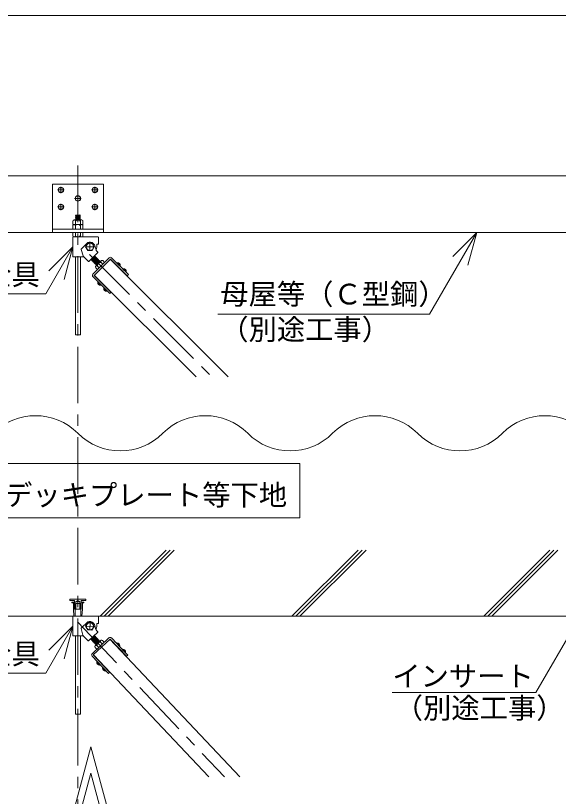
# Model space of a CAD drawing. Units: millimetres at full size, sheet at 1:20; details may follow other scales. Extents: x -4155 to 4045, y -2866 to 2834.
# Drawn here: x 711 to 1670, y -1286 to 94 of the extents above; entities that cross this region are included whole.
import ezdxf
from ezdxf.enums import TextEntityAlignment as Align

# ---------------------------------------------------------------- set-up
doc = ezdxf.new("R2010")
doc.units = ezdxf.units.MM
doc.header["$LTSCALE"] = 20
doc.linetypes.add('CHAIN1', pattern=[8, 5, -1, 1, -1])
for name, color, linetype, lineweight in [('1-0_断面', 7, 'Continuous', 9), ('1-1_寸法', 7, 'Continuous', 9), ('1-2_文字', 7, 'Continuous', 9), ('F-1_レイアウト', 7, 'Continuous', 9)]:
    doc.layers.add(name, color=color, linetype=linetype, lineweight=lineweight)
doc.styles.add('ＭＳ ゴシック', font='')
doc.styles.get('ＭＳ ゴシック').set_extended_font_data('MS Gothic')

msp = doc.modelspace()

# ---------------------------------------------------------------- linework, layer by layer
at = {"layer": '1-0_断面', "color": 4, "linetype": 'CHAIN1'}
for p, q in [((821.26, -171.38), (821.26, -2065.23)), ((841.93, -328.54), (1058.21, -544.82)), ((820.78, -977.46), (1080.22, -1251.49))]:
    msp.add_line(p, q, dxfattribs=at)
at = {"layer": '1-0_断面'}
for p, q in [((-269.22, -189.42), (3772.19, -189.42)), ((776.26, -204.42), (866.26, -204.42)), ((866.26, -204.42), (866.26, -289.42)), ((785.5, -214.42), (797.02, -214.42)), ((791.26, -208.66), (791.26, -220.18)), ((845.5, -214.42), (857.02, -214.42)), ((851.26, -208.66), (851.26, -220.18)), ((815.5, -229.42), (827.02, -229.42)), ((821.26, -223.66), (821.26, -235.18)), ((785.5, -244.42), (797.02, -244.42)), ((791.26, -238.66), (791.26, -250.18)), ((845.5, -244.42), (857.02, -244.42)), ((851.26, -238.66), (851.26, -250.18)), ((816.76, -259.45), (817.56, -259.97)), ((816.76, -260.6), (817.56, -261.12)), ((816.76, -261.75), (817.56, -262.27)), ((824.96, -258.52), (817.56, -258.82)), ((824.96, -259.67), (817.56, -259.97)), ((824.96, -260.82), (817.56, -261.12)), ((824.96, -261.97), (817.56, -262.27)), ((825.76, -259.09), (824.96, -258.52)), ((825.76, -259.09), (824.96, -259.67)), ((825.76, -260.24), (824.96, -259.67)), ((825.76, -260.24), (824.96, -260.82)), ((825.76, -261.39), (824.96, -260.82)), ((825.76, -261.39), (824.96, -261.97)), ((825.76, -262.54), (824.96, -261.97)), ((812.26, -269.45), (812.26, -275.42)), ((812.26, -275.42), (814.51, -275.42)), ((814.51, -267.42), (828.01, -267.42)), ((814.51, -275.42), (828.01, -275.42)), ((816.76, -262.9), (817.56, -263.42)), ((816.76, -264.05), (817.56, -264.57)), ((816.76, -265.2), (817.56, -265.72)), ((816.76, -266.35), (817.56, -266.87)), ((816.76, -269.92), (816.76, -275.42)), ((816.86, -267.42), (817.56, -266.87)), ((824.96, -263.12), (817.56, -263.42)), ((824.96, -264.27), (817.56, -264.57)), ((824.96, -265.42), (817.56, -265.72)), ((824.96, -266.57), (817.56, -266.87)), ((825.76, -267.14), (818.79, -267.42)), ((825.76, -262.54), (824.96, -263.12)), ((825.76, -263.69), (824.96, -263.12)), ((825.76, -263.69), (824.96, -264.27)), ((825.76, -264.84), (824.96, -264.27)), ((825.76, -264.84), (824.96, -265.42)), ((825.76, -265.99), (824.96, -265.42)), ((825.76, -265.99), (824.96, -266.57)), ((825.76, -267.14), (824.96, -266.57)), ((825.76, -267.14), (825.36, -267.42)), ((825.76, -269.92), (825.76, -275.42)), ((828.01, -275.42), (830.26, -275.42)), ((830.26, -269.45), (830.26, -275.42)), ((-269.22, -289.42), (3772.19, -289.42)), ((776.26, -283.42), (866.26, -283.42)), ((812.26, -277.45), (812.26, -283.42)), ((812.26, -295.4), (812.26, -289.42)), ((816.76, -277.92), (816.76, -283.42)), ((816.76, -294.92), (816.76, -289.42)), ((825.76, -277.92), (825.76, -283.42)), ((825.76, -294.92), (825.76, -289.42)), ((830.26, -277.45), (830.26, -283.42)), ((830.26, -295.4), (830.26, -289.42)), ((812.46, -297.42), (856.96, -297.42)), ((812.46, -297.42), (812.46, -332.42)), ((814.51, -297.42), (828.01, -297.42)), ((857.46, -297.92), (857.46, -310.42)), ((827.11, -318.95), (838.61, -307.45)), ((835.46, -314.92), (849.46, -314.92)), ((842.46, -307.92), (842.46, -321.92)), ((848.4, -308.98), (850.16, -310.74)), ((853.27, -320.44), (850.66, -311.59)), ((854.46, -311.42), (854.46, -315.42)), ((855.46, -310.42), (857.46, -310.42)), ((826.98, -319.45), (830.4, -331.06)), ((840.69, -340.73), (856.6, -324.82)), ((850.87, -330.55), (844.36, -337.9)), ((850.87, -330.55), (850.87, -331.4)), ((853.34, -320.63), (853.46, -320.42)), ((853.78, -321.29), (856.6, -324.11)), ((812.46, -332.42), (831.67, -332.42)), ((816.76, -470.42), (816.76, -332.42)), ((830.52, -331.27), (839.98, -340.73)), ((850.87, -331.4), (845.21, -337.9)), ((851.72, -331.4), (845.21, -338.75)), ((852.57, -332.24), (846.06, -339.6)), ((853.42, -333.09), (846.91, -340.45)), ((876.7, -334.32), (847.71, -363.31)), ((854.26, -333.94), (847.76, -341.3)), ((855.11, -334.79), (848.61, -342.14)), ((855.96, -335.64), (849.46, -342.99)), ((878.82, -336.44), (849.83, -365.43)), ((856.81, -336.49), (850.3, -343.84)), ((857.66, -337.34), (851.15, -344.69)), ((858.51, -338.18), (852, -345.54)), ((852.84, -348.99), (862.38, -339.44)), ((859.36, -339.03), (852.85, -346.39)), ((860.2, -339.88), (853.7, -347.24)), ((861.05, -340.73), (860.71, -341.11)), ((862.56, -342.8), (865.39, -345.63)), ((865.41, -339.28), (868.57, -342.45)), ((878.47, -336.79), (1086.49, -544.82)), ((878.82, -336.44), (908.52, -366.14)), ((895.72, -349.09), (890.22, -343.59)), ((893.16, -345.3), (893.64, -344.83)), ((852.68, -352.01), (855.84, -355.18)), ((854.55, -347.24), (854.55, -347.28)), ((856.2, -349.17), (859.02, -351.99)), ((894.01, -346.15), (894.48, -345.68)), ((906.33, -359.7), (900.83, -354.2)), ((903.77, -355.91), (904.24, -355.44)), ((904.62, -356.76), (905.09, -356.28)), ((847.71, -367.55), (877.41, -397.25)), ((849.83, -365.43), (879.53, -395.13)), ((850.18, -365.08), (1029.93, -544.82)), ((862.49, -382.33), (856.99, -376.83)), ((858.7, -379.77), (858.22, -380.24)), ((859.55, -380.62), (859.07, -381.09)), ((873.09, -392.93), (867.59, -387.43)), ((869.3, -390.37), (868.83, -390.85)), ((870.15, -391.22), (869.68, -391.7)), ((879.53, -395.13), (877.41, -397.25)), ((807.26, -937.49), (807.26, -939.99)), ((835.26, -937.49), (807.26, -937.49)), ((835.26, -939.99), (835.26, -937.49)), ((807.26, -939.99), (815.26, -939.99)), ((810.76, -942.49), (810.76, -943.99)), ((810.76, -942.49), (815.26, -942.49)), ((810.76, -943.99), (813.26, -943.99)), ((813.26, -943.99), (813.26, -954.99)), ((815.26, -939.99), (815.26, -954.99)), ((816.76, -944.99), (816.76, -954.99)), ((816.76, -944.99), (825.76, -944.99)), ((817.76, -941.49), (821.26, -939.99)), ((817.76, -954.99), (817.76, -941.49)), ((817.76, -941.49), (824.76, -941.49)), ((821.26, -939.99), (824.76, -941.49)), ((824.76, -941.49), (824.76, -954.99)), ((825.76, -944.99), (825.76, -954.99)), ((827.26, -939.99), (835.26, -939.99)), ((827.26, -954.99), (827.26, -939.99)), ((827.26, -942.49), (831.76, -942.49)), ((829.26, -943.99), (829.26, -954.99)), ((829.26, -943.99), (831.76, -943.99)), ((831.76, -942.49), (831.76, -943.99)), ((813.26, -954.99), (814.26, -967.49)), ((815.26, -954.99), (817.76, -954.99)), ((816.26, -954.99), (816.26, -967.49)), ((817.76, -954.99), (824.76, -954.99)), ((824.76, -954.99), (827.26, -954.99)), ((826.26, -954.99), (826.26, -967.49)), ((829.26, -954.99), (828.26, -967.49)), ((-269.22, -967.49), (3772.19, -967.49)), ((812.46, -967.49), (856.96, -967.49)), ((814.26, -967.49), (828.26, -967.49)), ((827.04, -988.95), (838.86, -977.78)), ((842.69, -978.36), (842.29, -992.35)), ((857.46, -967.99), (857.46, -980.49)), ((826.89, -989.44), (829.98, -1001.14)), ((835.49, -985.15), (849.49, -985.55)), ((848.6, -979.59), (850.31, -981.4)), ((853.14, -991.18), (850.79, -982.26)), ((853.34, -990.7), (853.46, -990.49)), ((853.62, -992.05), (856.36, -994.95)), ((854.46, -981.49), (854.46, -985.49)), ((855.46, -980.49), (857.46, -980.49)), ((816.76, -1002.49), (816.76, -1140.45)), ((830.1, -1001.36), (839.28, -1011.08)), ((839.99, -1011.1), (856.34, -995.65)), ((850.46, -1001.22), (843.74, -1008.38)), ((851.28, -1002.09), (844.57, -1009.25)), ((850.43, -1002.06), (844.59, -1008.4)), ((852.1, -1002.96), (845.39, -1010.13)), ((852.93, -1003.83), (846.21, -1011)), ((876.17, -1005.72), (846.36, -1033.87)), ((853.75, -1004.7), (847.04, -1011.87)), ((854.58, -1005.58), (847.86, -1012.74)), ((855.4, -1006.45), (848.69, -1013.61)), ((850.46, -1001.22), (850.43, -1002.06)), ((878.23, -1007.9), (848.42, -1036.05)), ((856.22, -1007.32), (849.51, -1014.49)), ((857.05, -1008.19), (850.33, -1015.36)), ((857.87, -1009.07), (851.16, -1016.23)), ((851.89, -1019.71), (861.71, -1010.44)), ((858.69, -1009.94), (851.98, -1017.1)), ((859.52, -1010.81), (852.81, -1017.98)), ((853.65, -1018), (853.65, -1018.05)), ((855.25, -1019.98), (857.99, -1022.89)), ((860.34, -1011.68), (859.99, -1012.06)), ((861.79, -1013.8), (864.54, -1016.71)), ((864.74, -1010.36), (867.81, -1013.62)), ((877.86, -1008.25), (1107.6, -1251.49)), ((878.23, -1007.9), (907.07, -1038.44)), ((894.76, -1021.03), (889.42, -1015.38)), ((892.31, -1017.17), (892.8, -1016.71)), ((893.13, -1018.05), (893.62, -1017.58)), ((851.65, -1022.72), (854.72, -1025.98)), ((905.06, -1031.94), (899.72, -1026.29)), ((902.61, -1028.08), (903.1, -1027.62)), ((903.43, -1028.95), (903.92, -1028.49)), ((846.24, -1038.11), (875.08, -1068.65)), ((848.42, -1036.05), (877.26, -1066.59)), ((848.78, -1035.71), (1052.58, -1251.49)), ((860.59, -1053.31), (855.25, -1047.65)), ((856.87, -1050.64), (856.38, -1051.1)), ((857.7, -1051.51), (857.21, -1051.97)), ((870.89, -1064.21), (865.55, -1058.56)), ((867.17, -1061.54), (866.68, -1062.01)), ((868, -1062.42), (867.51, -1062.88)), ((877.26, -1066.59), (875.08, -1068.65))]:
    msp.add_line(p, q, dxfattribs=at)
for points in [[(866.26, -289.42), (776.26, -289.42), (776.26, -204.42)], [(825.76, -259.09), (816.76, -259.45), (817.56, -258.82)], [(825.76, -260.24), (816.76, -260.6), (817.56, -259.97)], [(825.76, -261.39), (816.76, -261.75), (817.56, -261.12)], [(825.76, -262.54), (816.76, -262.9), (817.56, -262.27)], [(825.76, -263.69), (816.76, -264.05), (817.56, -263.42)], [(825.76, -264.84), (816.76, -265.2), (817.56, -264.57)], [(825.76, -265.99), (816.76, -266.35), (817.56, -265.72)], [(816.76, -470.42), (825.76, -470.42), (825.76, -332.42)], [(844.36, -337.05), (844.36, -337.9), (845.21, -337.9)], [(845.21, -337.9), (845.21, -338.75), (846.06, -338.75)], [(846.06, -338.75), (851.72, -332.24), (852.57, -332.24), (852.57, -333.09)], [(846.06, -338.75), (846.06, -339.6), (846.91, -339.6)], [(846.91, -339.6), (852.57, -333.09), (853.42, -333.09), (853.42, -333.94)], [(846.91, -339.6), (846.91, -340.45), (847.76, -340.45)], [(847.76, -340.45), (853.42, -333.94), (854.26, -333.94), (854.26, -334.79)], [(847.76, -340.45), (847.76, -341.3), (848.61, -341.3)], [(848.61, -341.3), (854.26, -334.79), (855.11, -334.79), (855.11, -335.64)], [(848.61, -341.3), (848.61, -342.14), (849.46, -342.14)], [(849.46, -342.14), (855.11, -335.64), (855.96, -335.64), (855.96, -336.49)], [(849.46, -342.14), (849.46, -342.99), (850.3, -342.99)], [(850.3, -342.99), (855.96, -336.49), (856.81, -336.49), (856.81, -337.34)], [(850.3, -342.99), (850.3, -343.84), (851.15, -343.84)], [(850.87, -331.4), (851.72, -331.4), (851.72, -332.24)], [(851.15, -343.84), (856.81, -337.34), (857.66, -337.34), (857.66, -338.18)], [(851.15, -343.84), (851.15, -344.69), (852, -344.69)], [(852, -344.69), (857.66, -338.18), (858.51, -338.18), (858.51, -339.03)], [(852, -344.69), (852, -345.54), (852.85, -345.54)], [(852.85, -345.54), (858.51, -339.03), (859.36, -339.03), (859.36, -339.88)], [(853.7, -346.39), (859.36, -339.88), (860.2, -339.88), (860.2, -340.73)], [(854.55, -347.24), (860.2, -340.73), (861.05, -340.73), (861.05, -340.77)], [(880.94, -334.32), (910.64, -364.02), (908.52, -366.14)], [(852.85, -345.54), (852.85, -346.39), (853.7, -346.39)], [(853.7, -346.39), (853.7, -347.24), (854.55, -347.24)], [(812.46, -967.49), (812.46, -1002.49), (831.67, -1002.49)], [(825.76, -1002.49), (825.76, -1140.45), (816.76, -1140.45)], [(845.41, -1009.28), (851.26, -1002.94), (852.1, -1002.96), (852.08, -1003.81)], [(846.24, -1010.15), (852.08, -1003.81), (852.93, -1003.83), (852.9, -1004.68)], [(847.06, -1011.02), (852.9, -1004.68), (853.75, -1004.7), (853.73, -1005.55)], [(847.89, -1011.89), (853.73, -1005.55), (854.58, -1005.58), (854.55, -1006.43)], [(848.71, -1012.77), (854.55, -1006.43), (855.4, -1006.45), (855.37, -1007.3)], [(850.43, -1002.06), (851.28, -1002.09), (851.26, -1002.94)], [(880.41, -1005.84), (909.25, -1036.38), (907.07, -1038.44)], [(843.77, -1007.53), (843.74, -1008.38), (844.59, -1008.4)], [(844.59, -1008.4), (844.57, -1009.25), (845.41, -1009.28)], [(845.41, -1009.28), (845.39, -1010.13), (846.24, -1010.15)], [(846.24, -1010.15), (846.21, -1011), (847.06, -1011.02)], [(847.06, -1011.02), (847.04, -1011.87), (847.89, -1011.89)], [(847.89, -1011.89), (847.86, -1012.74), (848.71, -1012.77)], [(848.71, -1012.77), (848.69, -1013.61), (849.53, -1013.64)], [(849.53, -1013.64), (849.51, -1014.49), (850.36, -1014.51)], [(849.53, -1013.64), (855.37, -1007.3), (856.22, -1007.32), (856.2, -1008.17)], [(850.36, -1014.51), (850.33, -1015.36), (851.18, -1015.38)], [(850.36, -1014.51), (856.2, -1008.17), (857.05, -1008.19), (857.02, -1009.04)], [(851.18, -1015.38), (851.16, -1016.23), (852.01, -1016.26)], [(851.18, -1015.38), (857.02, -1009.04), (857.87, -1009.07), (857.85, -1009.92)], [(852.01, -1016.26), (851.98, -1017.1), (852.83, -1017.13)], [(852.01, -1016.26), (857.85, -1009.92), (858.69, -1009.94), (858.67, -1010.79)], [(852.83, -1017.13), (852.81, -1017.98), (853.65, -1018)], [(852.83, -1017.13), (858.67, -1010.79), (859.52, -1010.81), (859.49, -1011.66)], [(853.65, -1018), (859.49, -1011.66), (860.34, -1011.68), (860.34, -1011.73)]]:
    msp.add_lwpolyline(points, dxfattribs=at)
for points in [[(787.26, -212.11), (787.26, -216.73), (791.26, -219.04), (795.26, -216.73), (795.26, -212.11), (791.26, -209.8)], [(847.26, -212.11), (847.26, -216.73), (851.26, -219.04), (855.26, -216.73), (855.26, -212.11), (851.26, -209.8)], [(817.26, -227.11), (817.26, -231.73), (821.26, -234.04), (825.26, -231.73), (825.26, -227.11), (821.26, -224.8)], [(787.26, -242.11), (787.26, -246.73), (791.26, -249.04), (795.26, -246.73), (795.26, -242.11), (791.26, -239.8)], [(847.26, -242.11), (847.26, -246.73), (851.26, -249.04), (855.26, -246.73), (855.26, -242.11), (851.26, -239.8)], [(838.7, -308.42), (834.95, -314.92), (838.7, -321.42), (846.21, -321.42), (849.96, -314.92), (846.21, -308.42)], [(838.92, -978.75), (834.99, -985.14), (838.55, -991.74), (846.06, -991.96), (849.99, -985.57), (846.43, -978.96)]]:
    msp.add_lwpolyline(points, close=True, dxfattribs=at)
for centre, radius in [((791.26, -214.42), 4.8), ((851.26, -214.42), 4.8), ((821.26, -229.42), 4.8), ((791.26, -244.42), 4.8), ((851.26, -244.42), 4.8), ((842.46, -314.92), 6.3), ((842.49, -985.35), 6.3)]:
    msp.add_circle(centre, radius, dxfattribs=at)
for centre, radius, start, end in [((814.51, -269.68), 2.26, 353.97439, 173.97475), ((814.51, -277.68), 2.26, 353.97439, 173.97475), ((821.26, -272.72), 5.3, 31.89078, 148.10921), ((821.26, -280.72), 5.3, 31.89078, 148.10921), ((828.01, -269.68), 2.26, 6.02525, 186.02559), ((828.01, -277.68), 2.26, 6.02525, 186.02559), ((814.51, -295.16), 2.26, 186.02525, 6.02561), ((821.26, -292.12), 5.3, 211.89079, 328.10922), ((828.01, -295.16), 2.26, 173.97441, 353.97475), ((856.96, -297.92), 0.5, 0, 90), ((842.46, -314.92), 8.4, 45, 117.24721), ((848.74, -312.16), 2, 16.43416, 45), ((838.09, -314.75), 16.38, 339.73705, 357.64309), ((855.46, -311.42), 1, 90, 180), ((827.46, -319.31), 0.5, 135, 196.38954), ((830.88, -330.92), 0.5, 196.38954, 225), ((855.19, -319.88), 2, 196.43416, 225), ((856.24, -324.47), 0.5, 315, 45), ((840.33, -340.38), 0.5, 225, 315), ((861.36, -347.96), 5.3, 76.89078, 193.10921), ((863.98, -341.04), 2.26, 51.02525, 231.02559), ((878.82, -336.44), 3, 45, 135), ((890.32, -343.52), 0.117, 134.01915, 216.81377), ((891.14, -344.35), 1.28, 98.98254, 135.17889), ((891.24, -348.07), 5, 45.00005, 93.47098), ((892.01, -343.37), 0.431, 139.13432, 229.51186), ((890.3, -349.01), 5.5, 53.33444, 74.92363), ((893.24, -344.8), 0.394, 355.11562, 29.64836), ((891.24, -348.07), 5, 356.52101, 45.00005), ((854.44, -350.59), 2.26, 38.97439, 218.97475), ((893.84, -345.48), 0.699, 165.81576, 284.18434), ((894.52, -346.07), 0.394, 60.35175, 94.89621), ((890.3, -349.01), 5.5, 15.07422, 36.66631), ((895.94, -347.3), 0.431, 220.52147, 310.86638), ((895.79, -349), 0.117, 233.61571, 315.97989), ((894.96, -348.17), 1.28, 314.91063, 350.99127), ((900.92, -354.13), 0.117, 134.01915, 216.81377), ((901.75, -354.96), 1.28, 98.98254, 135.17889), ((901.85, -358.68), 5, 45.00005, 93.47098), ((902.62, -353.98), 0.431, 139.13432, 229.51186), ((900.91, -359.62), 5.5, 53.33444, 74.92363), ((904.44, -356.08), 0.699, 165.81576, 284.18434), ((903.85, -355.4), 0.394, 355.11562, 29.64836), ((905.12, -356.68), 0.394, 60.35175, 94.89621), ((900.91, -359.62), 5.5, 15.07422, 36.66631), ((901.85, -358.68), 5, 356.52101, 45.00005), ((906.55, -357.91), 0.431, 220.52147, 310.86638), ((849.83, -365.43), 3, 135, 225), ((906.4, -359.6), 0.117, 233.61571, 315.97989), ((905.57, -358.78), 1.28, 314.91063, 350.99127), ((861.46, -377.85), 5, 176.52902, 224.99995), ((857.74, -377.75), 1.28, 134.82111, 171.01746), ((856.77, -378.62), 0.431, 40.48814, 130.86568), ((856.92, -376.92), 0.117, 53.18623, 135.98085), ((862.4, -376.91), 5.5, 195.07637, 216.66556), ((861.46, -377.85), 5, 224.99995, 273.47899), ((858.19, -379.85), 0.394, 240.35164, 274.88438), ((858.87, -380.45), 0.699, 345.81566, 104.18424), ((859.46, -381.13), 0.394, 175.10379, 209.64825), ((862.4, -376.91), 5.5, 233.33369, 254.92578), ((860.69, -382.55), 0.431, 319.13362, 49.47853), ((861.57, -381.57), 1.28, 279.00873, 315.08937), ((862.39, -382.4), 0.117, 314.02011, 36.38429), ((872.07, -388.46), 5, 176.52902, 224.99995), ((868.35, -388.35), 1.28, 134.82111, 171.01746), ((867.37, -389.23), 0.431, 40.48814, 130.86568), ((867.52, -387.53), 0.117, 53.18623, 135.98085), ((873.01, -387.52), 5.5, 195.07637, 216.66556), ((872.07, -388.46), 5, 224.99995, 273.47899), ((868.79, -390.46), 0.394, 240.35164, 274.88438), ((869.47, -391.05), 0.699, 345.81566, 104.18424), ((870.07, -391.73), 0.394, 175.10379, 209.64825), ((873.01, -387.52), 5.5, 233.33369, 254.92578), ((871.3, -393.15), 0.431, 319.13362, 49.47853), ((872.17, -392.18), 1.28, 279.00873, 315.08937), ((873, -393), 0.117, 314.02011, 36.38429), ((842.49, -985.35), 8.4, 43.36343, 115.61064), ((856.96, -967.99), 0.5, 0, 90), ((827.38, -989.31), 0.5, 133.36343, 194.75297), ((848.85, -982.77), 2, 14.79759, 43.36343), ((855.19, -989.95), 2, 196.43416, 225), ((838.09, -984.82), 16.38, 339.73705, 357.64309), ((855.46, -981.49), 1, 90, 180), ((830.46, -1001.02), 0.5, 194.75297, 223.36343), ((856, -995.29), 0.5, 313.36343, 43.36343), ((878.23, -1007.9), 3, 43.36343, 133.36343), ((839.64, -1010.74), 0.5, 223.36343, 313.36343), ((853.45, -1021.35), 2.26, 37.33782, 217.33818), ((860.44, -1018.92), 5.3, 75.25421, 191.47264), ((863.26, -1012.08), 2.26, 49.38868, 229.38902), ((889.51, -1015.31), 0.117, 132.38258, 215.1772), ((890.32, -1016.16), 1.28, 97.34597, 133.54232), ((890.31, -1019.88), 5, 43.36348, 91.83441), ((891.21, -1015.21), 0.431, 137.49775, 227.87529), ((889.34, -1020.8), 5.5, 51.69787, 73.28706), ((892.98, -1017.36), 0.699, 164.1792, 282.54777), ((892.4, -1016.67), 0.394, 353.47905, 28.01179), ((893.64, -1017.98), 0.394, 58.71518, 93.25964), ((889.34, -1020.8), 5.5, 13.43765, 35.02974), ((890.31, -1019.88), 5, 354.88444, 43.36348), ((895.03, -1019.25), 0.431, 218.8849, 309.22981), ((894.03, -1020.09), 1.28, 313.27406, 349.3547), ((848.42, -1036.05), 3, 133.36343, 223.36343), ((894.83, -1020.94), 0.117, 231.97914, 314.34332), ((899.81, -1026.22), 0.117, 132.38258, 215.1772), ((900.61, -1027.07), 1.28, 97.34597, 133.54232), ((900.61, -1030.79), 5, 43.36348, 91.83441), ((901.51, -1026.12), 0.431, 137.49775, 227.87529), ((899.64, -1031.7), 5.5, 51.69787, 73.28706), ((903.28, -1028.27), 0.699, 164.1792, 282.54777), ((902.7, -1027.57), 0.394, 353.47905, 28.01179), ((903.94, -1028.88), 0.394, 58.71518, 93.25964), ((899.64, -1031.7), 5.5, 13.43765, 35.02974), ((900.61, -1030.79), 5, 354.88444, 43.36348), ((905.33, -1030.15), 0.431, 218.8849, 309.22981), ((905.13, -1031.85), 0.117, 231.97914, 314.34332), ((904.33, -1031), 1.28, 313.27406, 349.3547), ((859.69, -1048.8), 5, 174.89245, 223.36338), ((855.98, -1048.59), 1.28, 133.18454, 169.38089), ((855.18, -1047.74), 0.117, 51.54966, 134.34428), ((854.98, -1049.44), 0.431, 38.85157, 129.22911), ((860.66, -1047.89), 5.5, 193.4398, 215.02899), ((859.69, -1048.8), 5, 223.36338, 271.84242), ((856.36, -1050.71), 0.394, 238.71507, 273.24781), ((857.03, -1051.32), 0.699, 344.17909, 102.54767), ((857.6, -1052.02), 0.394, 173.46722, 208.01168), ((860.66, -1047.89), 5.5, 231.69712, 253.28921), ((858.79, -1053.47), 0.431, 317.49705, 47.84196), ((859.69, -1052.52), 1.28, 277.37216, 313.4528), ((860.49, -1053.37), 0.117, 312.38354, 34.74772), ((869.99, -1059.71), 5, 174.89245, 223.36338), ((865.28, -1060.34), 0.431, 38.85157, 129.22911), ((866.28, -1059.5), 1.28, 133.18454, 169.38089), ((865.47, -1058.65), 0.117, 51.54966, 134.34428), ((870.96, -1058.79), 5.5, 193.4398, 215.02899), ((866.66, -1061.61), 0.394, 238.71507, 273.24781), ((867.32, -1062.23), 0.699, 344.17909, 102.54767), ((869.99, -1059.71), 5, 223.36338, 271.84242), ((867.9, -1062.92), 0.394, 173.46722, 208.01168), ((870.96, -1058.79), 5.5, 231.69712, 253.28921), ((869.09, -1064.38), 0.431, 317.49705, 47.84196), ((869.99, -1063.43), 1.28, 277.37216, 313.4528), ((870.79, -1064.28), 0.117, 312.38354, 34.74772)]:
    msp.add_arc(centre, radius, start, end, dxfattribs=at)
at = {"layer": '1-1_寸法'}
for p, q in [((860.45, -967.49), (977.18, -850.75)), ((867.52, -967.49), (984.26, -850.75)), ((874.59, -967.49), (991.33, -850.75)), ((1199.38, -967.49), (1316.12, -850.75)), ((1206.45, -967.49), (1323.19, -850.75)), ((1213.52, -967.49), (1330.26, -850.75)), ((1538.31, -967.49), (1655.05, -850.75)), ((1545.38, -967.49), (1662.12, -850.75)), ((1552.45, -967.49), (1669.19, -850.75)), ((844.26, -1244.67), (784.46, -1467.85)), ((866.45, -1327.49), (844.26, -1244.67))]:
    msp.add_line(p, q, dxfattribs=at)
msp.add_lwpolyline([(875.66, -1315.49), (844.26, -1198.31), (784.46, -1421.49)], dxfattribs=at)
for centre, start, end in [((746.26, -719.38), 45, 135), ((1046.26, -719.38), 45, 135), ((1346.26, -719.38), 45, 135), ((1646.26, -719.38), 45, 135), ((896.26, -569.38), 225, 315), ((1196.26, -569.38), 225, 315), ((1496.26, -569.38), 225, 315)]:
    msp.add_arc(centre, 106.07, start, end, dxfattribs=at)
at = {"layer": '1-2_文字'}
for p, q in [((1442.55, -433.77), (1525.89, -289.42)), ((1525.89, -289.42), (1483.46, -331.85)), ((1525.89, -289.42), (1510.36, -347.38)), ((812.46, -314.92), (764.52, -397.94)), ((812.46, -314.92), (770.03, -357.35)), ((812.46, -314.92), (796.93, -372.88)), ((346.48, -397.94), (764.52, -397.94)), ((1068.43, -433.77), (1442.55, -433.77)), ((-563.98, -697.5), (1213.32, -697.5)), ((1213.32, -697.5), (1213.32, -793.88)), ((1630.34, -1102.62), (1713.46, -958.65)), ((812.46, -984.99), (764.52, -1068.01)), ((812.46, -984.99), (770.03, -1027.42)), ((812.46, -984.99), (796.93, -1042.95)), ((346.48, -1068.01), (764.52, -1068.01)), ((1376.68, -1102.62), (1630.34, -1102.62))]:
    msp.add_line(p, q, dxfattribs=at)
msp.add_lwpolyline([(1213.32, -793.88), (-563.98, -793.88), (-563.98, -697.5)], dxfattribs=at)
at = {"layer": 'F-1_レイアウト'}
msp.add_line((4045.15, 93.62), (-877.93, 93.62), dxfattribs=at)

# ---------------------------------------------------------------- texts
at = {"layer": '1-2_文字', "style": 'ＭＳ ゴシック'}
for s, p in [('上部ブレース金具', (353.97, -393.29)), ('母屋等（Ｃ型鋼）', (1072.73, -427.78)), ('（別途工事）', (1072.73, -490.2)), ('※コンクリートスラブ、デッキプレート等下地', (140.83, -782.64)), ('上部ブレース金具', (353.97, -1063.36)), ('インサート', (1376.68, -1102.62)), ('（別途工事）', (1380.98, -1159.05))]:
    msp.add_text(s, height=36.66, dxfattribs=at).set_placement(p, align=Align.BOTTOM_LEFT)

doc.saveas('drawing.dxf')
